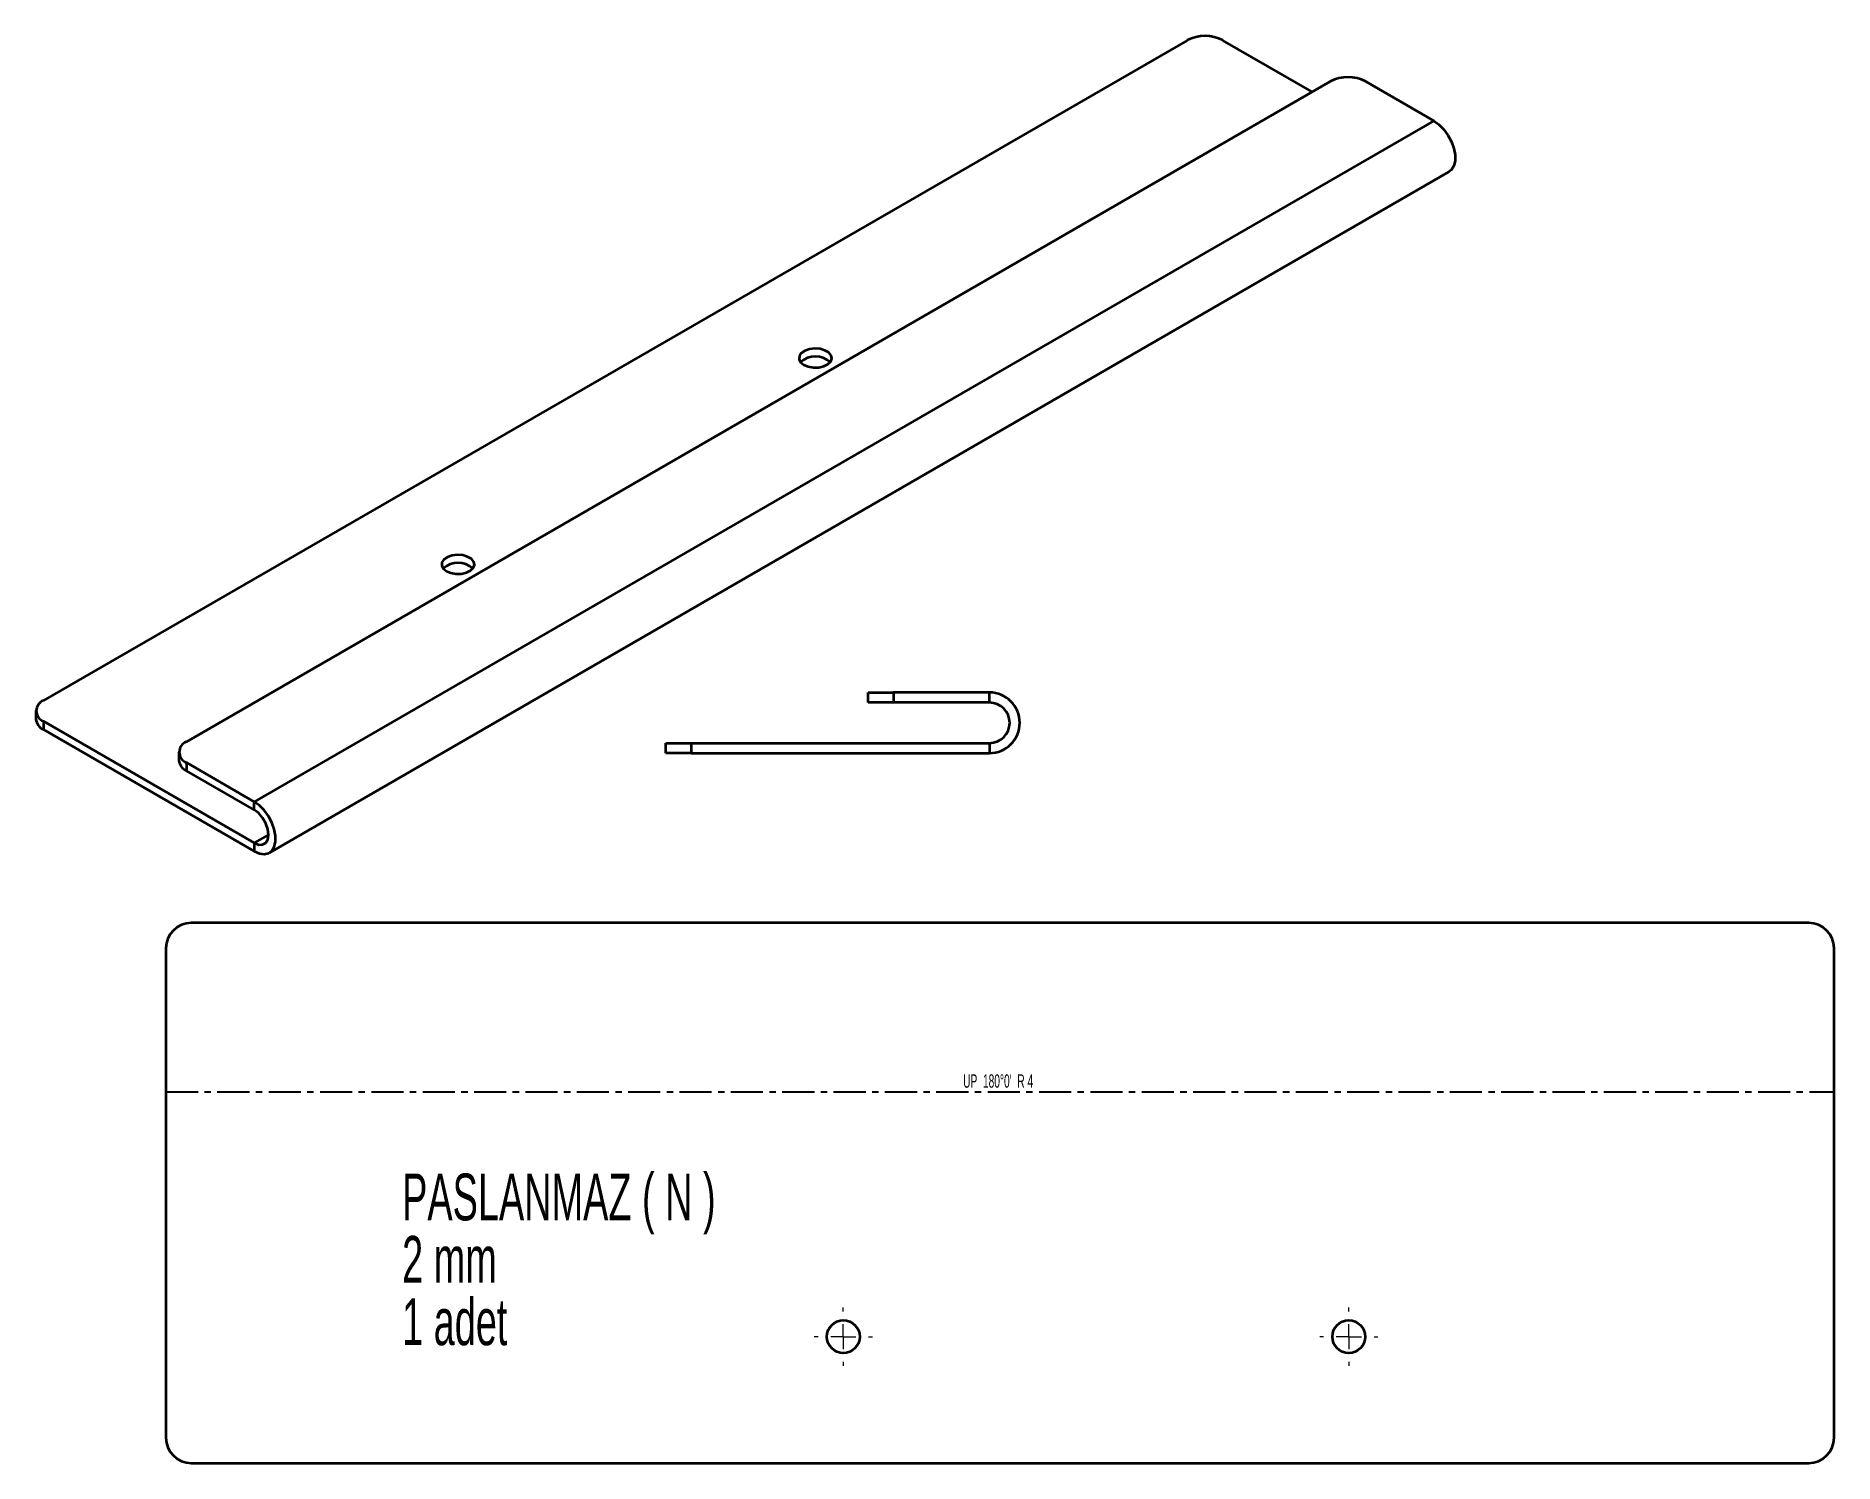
# Model space of a CAD drawing. Header units: millimetres. Extents: x -22 to 334, y 30 to 313.
import ezdxf

# ---------------------------------------------------------------- set-up
doc = ezdxf.new("R2010")
doc.units = ezdxf.units.MM
doc.linetypes.add('CENTER', pattern=[10.16, 6.35, -1.27, 1.27, -1.27])
doc.styles.add('SLDTEXTSTYLE0', font='TXT', dxfattribs={"width": 0.605})
doc.styles.add('SLDTEXTSTYLE1', font='TXT', dxfattribs={"width": 0.57})

# ---------------------------------------------------------------- blocks, each defined once
blk = doc.blocks.new('SW_CENTERMARKSYMBOL_0')
at = {"color": 0, "linetype": 'Continuous', "lineweight": 18}
for p, q in [((0, 5), (0, 5.75)), ((-5, 0), (-5.75, 0)), ((0, 0), (-2.5, 0)), ((0, 0), (0, 2.5)), ((0, 0), (0, -2.5)), ((0, 0), (2.5, 0)), ((5, 0), (5.75, 0)), ((0, -5), (0, -5.75))]:
    blk.add_line(p, q, dxfattribs=at)
blk = doc.blocks.new('SW_CENTERMARKSYMBOL_1')
at = {"color": 0, "linetype": 'Continuous', "lineweight": 18}
for p, q in [((0, 5), (0, 5.75)), ((-5, 0), (-5.75, 0)), ((0, 0), (-2.5, 0)), ((0, 0), (0, 2.5)), ((0, 0), (0, -2.5)), ((0, 0), (2.5, 0)), ((5, 0), (5.75, 0)), ((0, -5), (0, -5.75))]:
    blk.add_line(p, q, dxfattribs=at)

msp = doc.modelspace()

# ---------------------------------------------------------------- linework, layer by layer
at = {"color": 7, "linetype": 'Continuous', "lineweight": 35}
for p, q in [((205.85, 311.8), (-20.42, 181.18)), ((230.6, 301.6), (212.92, 311.8)), ((7.86, 173.02), (234.13, 303.64)), ((241.21, 303.64), (254.64, 295.89)), ((254.64, 295.89), (21.29, 161.18)), ((24.29, 151.08), (257.64, 285.79)), ((142.74, 180.78), (142.74, 182.78)), ((142.74, 182.78), (147.74, 182.78)), ((147.74, 182.78), (147.74, 180.78)), ((166.74, 182.78), (147.74, 182.78)), ((166.74, 180.78), (166.74, 182.78)), ((-21.89, 179.14), (-21.89, 177.51)), ((147.74, 180.78), (142.74, 180.78)), ((166.74, 180.78), (147.74, 180.78)), ((-20.42, 177.1), (-20.42, 175.46)), ((-20.42, 177.1), (21.29, 153.01)), ((-20.42, 175.46), (21.29, 151.38)), ((6.4, 170.98), (6.4, 169.34)), ((102.74, 170.78), (102.74, 172.78)), ((102.74, 172.78), (107.74, 172.78)), ((107.74, 170.78), (102.74, 170.78)), ((107.74, 172.78), (107.74, 170.78)), ((107.74, 172.78), (166.74, 172.78)), ((107.74, 170.78), (166.74, 170.78)), ((166.74, 172.78), (166.74, 170.78)), ((7.86, 168.93), (7.86, 167.3)), ((21.29, 161.18), (7.86, 168.93)), ((21.29, 159.55), (7.86, 167.3)), ((21.29, 159.55), (21.29, 161.18)), ((24.12, 154.65), (21.29, 153.01)), ((21.29, 153.01), (21.29, 151.38)), ((328.83, 137.19), (8.83, 137.19)), ((3.83, 132.19), (3.83, 35.34)), ((333.83, 35.34), (333.83, 132.19)), ((8.83, 30.34), (328.83, 30.34))]:
    msp.add_line(p, q, dxfattribs=at)
at = {"color": 7, "linetype": 'CENTER'}
msp.add_line((3.83, 103.76), (333.83, 103.76), dxfattribs=at)
at = {"color": 7, "linetype": 'Continuous', "lineweight": 35, "flags": 128}
for points in [[(254.64, 295.89), (255.66, 295.16), (256.61, 294.19), (257.45, 293.03), (258.13, 291.75), (258.61, 290.43), (258.85, 289.15), (258.85, 287.96), (258.61, 286.96), (258.13, 286.19), (257.64, 285.79)], [(130.01, 247.61), (130.88, 247.26), (131.91, 247.08), (132.98, 247.1), (133.97, 247.33), (134.79, 247.73), (135.34, 248.26), (135.56, 248.86), (135.43, 249.48), (134.96, 250.03), (134.2, 250.47), (133.24, 250.74), (132.18, 250.82), (131.13, 250.69), (130.21, 250.37), (129.52, 249.9), (129.13, 249.33), (129.09, 248.71), (129.39, 248.12), (130.01, 247.61)], [(59.3, 206.79), (60.17, 206.44), (61.2, 206.26), (62.27, 206.28), (63.26, 206.51), (64.08, 206.91), (64.63, 207.44), (64.85, 208.04), (64.71, 208.66), (64.25, 209.21), (63.49, 209.65), (62.53, 209.92), (61.47, 210), (60.42, 209.87), (59.5, 209.55), (58.81, 209.08), (58.42, 208.51), (58.38, 207.89), (58.68, 207.3), (59.3, 206.79)], [(21.29, 151.38), (22.31, 150.94), (23.27, 150.8), (24.11, 150.99), (24.79, 151.48), (25.26, 152.25), (25.51, 153.26), (25.51, 154.44), (25.26, 155.73), (24.79, 157.05), (24.11, 158.32), (23.27, 159.48), (22.31, 160.45), (21.29, 161.18)], [(21.29, 153.01), (22.17, 152.67), (22.96, 152.68), (23.58, 153.04), (23.98, 153.72), (24.12, 154.65), (23.98, 155.74), (23.58, 156.88), (22.96, 157.96), (22.17, 158.88), (21.29, 159.55)]]:
    msp.add_lwpolyline(points, dxfattribs=at)
at = {"color": 7, "linetype": 'Continuous', "lineweight": 35}
for centre in [(137.83, 55.34), (237.83, 55.34)]:
    msp.add_circle(centre, 3.25, dxfattribs=at)
for centre, radius, start, end in [((209.39, 304.98), 7.69, 62.6097, 117.3903), ((237.67, 296.82), 7.69, 62.6097, 117.3903), ((132.31, 244.88), 4.37, 47.958, 132.042), ((61.6, 204.06), 4.37, 47.958, 132.042), ((166.74, 176.78), 6, 270, 90), ((-19.65, 179.14), 2.18, 110.7834, 249.2166), ((166.74, 176.78), 4, 270, 90), ((-19.39, 177.75), 2.51, 185.6948, 245.6253), ((8.63, 170.98), 2.18, 110.7834, 249.2166), ((8.9, 169.59), 2.51, 185.6948, 245.6253), ((8.83, 132.19), 5, 90, 180), ((328.83, 132.19), 5, 0, 90), ((8.83, 35.34), 5, 180, 270), ((328.83, 35.34), 5, 270, 0)]:
    msp.add_arc(centre, radius, start, end, dxfattribs=at)

# ---------------------------------------------------------------- block references
at = {"color": 7, "linetype": 'Continuous', "lineweight": 18}
for name, p in [('SW_CENTERMARKSYMBOL_0', (137.83, 55.34)), ('SW_CENTERMARKSYMBOL_1', (237.83, 55.34))]:
    msp.add_blockref(name, p, dxfattribs=at)

# ---------------------------------------------------------------- texts
at = {"color": 7, "linetype": 'Continuous', "lineweight": 18, "insert": (168.46, 107.24), "char_height": 2.6458, "attachment_point": 2, "style": 'SLDTEXTSTYLE1'}
msp.add_mtext("UP  180°0'  R 4", dxfattribs=at)
at = {"color": 7, "linetype": 'Continuous', "lineweight": 0, "attachment_point": 1, "style": 'SLDTEXTSTYLE0'}
for s, insert, char_height in [('PASLANMAZ ( N )', (50.55, 87.61), 9.2604), ('2 mm', (50.55, 75.26), 9.26), ('1 adet', (50.55, 62.92), 9.26)]:
    msp.add_mtext(s, dxfattribs=dict(at, insert=insert, char_height=char_height))

doc.saveas('drawing.dxf')
